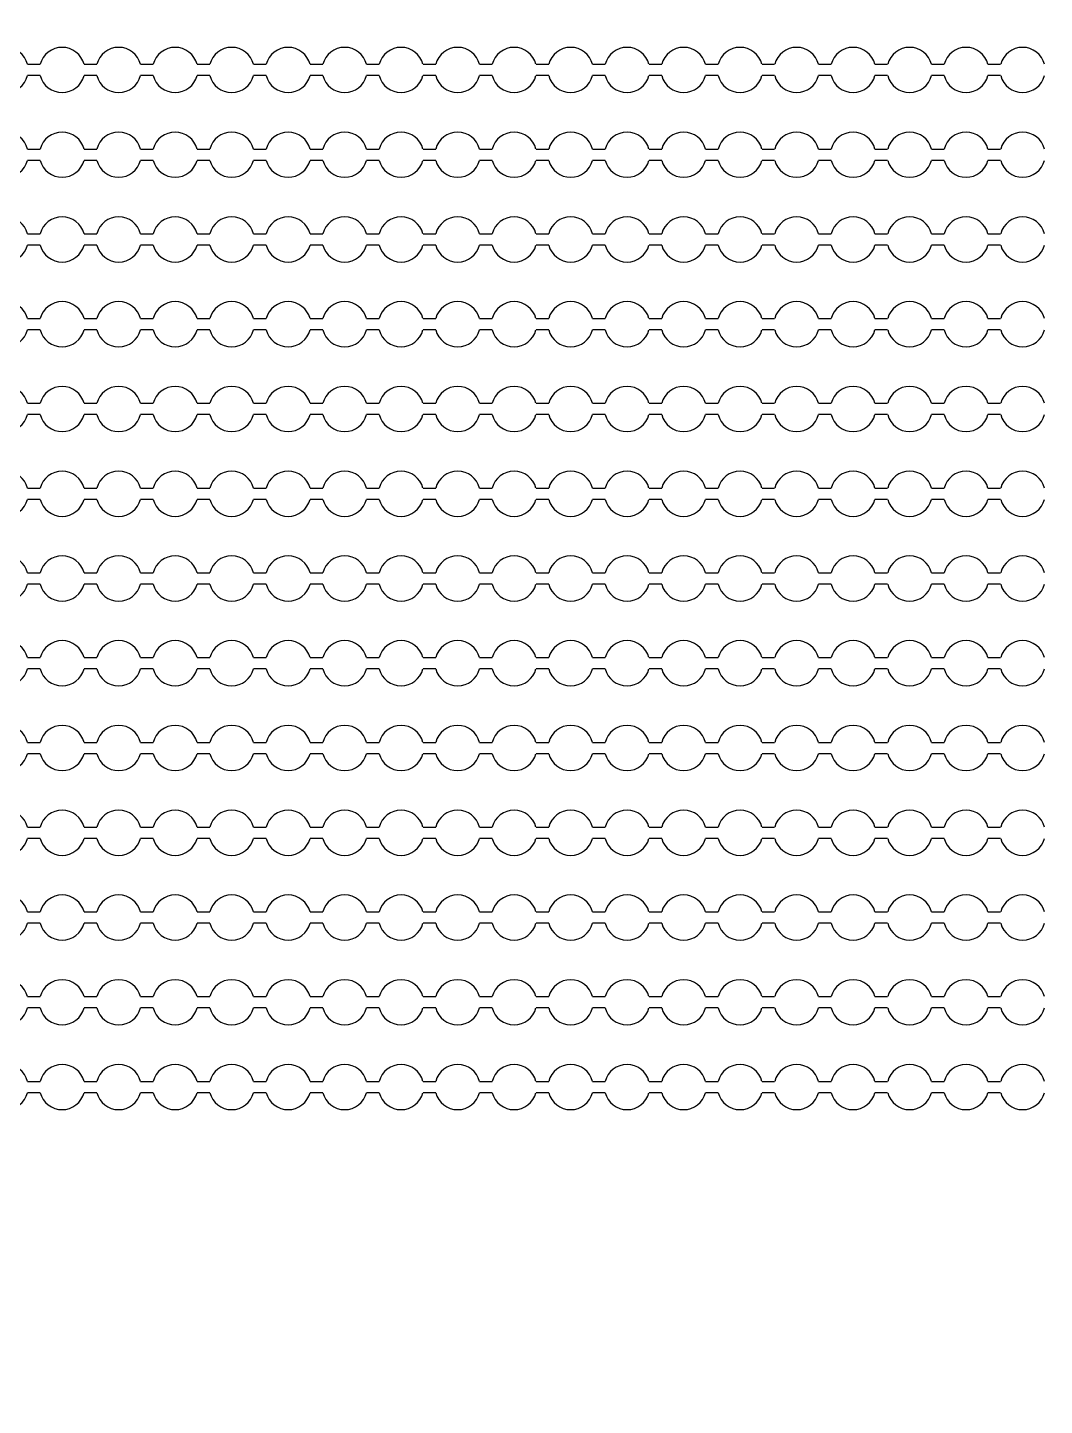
# Model space of a CAD drawing. Extents: x 4056 to 105656, y 4120 to 105720.
# Drawn here: x 63991 to 64891, y 69642 to 70862 of the extents above; entities that cross this region are included whole.
import ezdxf

# ---------------------------------------------------------------- set-up
doc = ezdxf.new("R2010")
doc.units = 13
doc.header["$MEASUREMENT"] = 0
doc.layers.add('Main Layer', color=7, linetype='Continuous', lineweight=0)

msp = doc.modelspace()

# ---------------------------------------------------------------- linework, layer by layer
for p, q in [((63990.9, 70829.2), (64002.1, 70829.2)), ((64040.9, 70829.2), (64052.1, 70829.2)), ((64090.9, 70829.2), (64102.1, 70829.2)), ((64140.9, 70829.2), (64152.1, 70829.2)), ((64190.9, 70829.2), (64202.1, 70829.2)), ((64240.9, 70829.2), (64252.1, 70829.2)), ((64290.9, 70829.2), (64302.1, 70829.2)), ((64340.9, 70829.2), (64352.1, 70829.2)), ((64390.9, 70829.2), (64402.1, 70829.2)), ((64440.9, 70829.2), (64452.1, 70829.2)), ((64490.9, 70829.2), (64502.1, 70829.2)), ((64540.9, 70829.2), (64552.1, 70829.2)), ((64590.9, 70829.2), (64602.1, 70829.2)), ((64640.9, 70829.2), (64652.1, 70829.2)), ((64690.9, 70829.2), (64702.1, 70829.2)), ((64740.9, 70829.2), (64752.1, 70829.2)), ((64790.9, 70829.2), (64802.1, 70829.2)), ((64840.9, 70829.2), (64852.1, 70829.2)), ((64002.1, 70819.2), (63990.9, 70819.2)), ((64052.1, 70819.2), (64040.9, 70819.2)), ((64102.1, 70819.2), (64090.9, 70819.2)), ((64152.1, 70819.2), (64140.9, 70819.2)), ((64202.1, 70819.2), (64190.9, 70819.2)), ((64252.1, 70819.2), (64240.9, 70819.2)), ((64302.1, 70819.2), (64290.9, 70819.2)), ((64352.1, 70819.2), (64340.9, 70819.2)), ((64402.1, 70819.2), (64390.9, 70819.2)), ((64452.1, 70819.2), (64440.9, 70819.2)), ((64502.1, 70819.2), (64490.9, 70819.2)), ((64552.1, 70819.2), (64540.9, 70819.2)), ((64602.1, 70819.2), (64590.9, 70819.2)), ((64652.1, 70819.2), (64640.9, 70819.2)), ((64702.1, 70819.2), (64690.9, 70819.2)), ((64752.1, 70819.2), (64740.9, 70819.2)), ((64802.1, 70819.2), (64790.9, 70819.2)), ((64852.1, 70819.2), (64840.9, 70819.2)), ((63990.9, 70754.2), (64002.1, 70754.2)), ((64040.9, 70754.2), (64052.1, 70754.2)), ((64090.9, 70754.2), (64102.1, 70754.2)), ((64140.9, 70754.2), (64152.1, 70754.2)), ((64190.9, 70754.2), (64202.1, 70754.2)), ((64240.9, 70754.2), (64252.1, 70754.2)), ((64290.9, 70754.2), (64302.1, 70754.2)), ((64340.9, 70754.2), (64352.1, 70754.2)), ((64390.9, 70754.2), (64402.1, 70754.2)), ((64440.9, 70754.2), (64452.1, 70754.2)), ((64490.9, 70754.2), (64502.1, 70754.2)), ((64540.9, 70754.2), (64552.1, 70754.2)), ((64590.9, 70754.2), (64602.1, 70754.2)), ((64640.9, 70754.2), (64652.1, 70754.2)), ((64690.9, 70754.2), (64702.1, 70754.2)), ((64740.9, 70754.2), (64752.1, 70754.2)), ((64790.9, 70754.2), (64802.1, 70754.2)), ((64840.9, 70754.2), (64852.1, 70754.2)), ((64002.1, 70744.2), (63990.9, 70744.2)), ((64052.1, 70744.2), (64040.9, 70744.2)), ((64102.1, 70744.2), (64090.9, 70744.2)), ((64152.1, 70744.2), (64140.9, 70744.2)), ((64202.1, 70744.2), (64190.9, 70744.2)), ((64252.1, 70744.2), (64240.9, 70744.2)), ((64302.1, 70744.2), (64290.9, 70744.2)), ((64352.1, 70744.2), (64340.9, 70744.2)), ((64402.1, 70744.2), (64390.9, 70744.2)), ((64452.1, 70744.2), (64440.9, 70744.2)), ((64502.1, 70744.2), (64490.9, 70744.2)), ((64552.1, 70744.2), (64540.9, 70744.2)), ((64602.1, 70744.2), (64590.9, 70744.2)), ((64652.1, 70744.2), (64640.9, 70744.2)), ((64702.1, 70744.2), (64690.9, 70744.2)), ((64752.1, 70744.2), (64740.9, 70744.2)), ((64802.1, 70744.2), (64790.9, 70744.2)), ((64852.1, 70744.2), (64840.9, 70744.2)), ((63990.9, 70679.2), (64002.1, 70679.2)), ((64040.9, 70679.2), (64052.1, 70679.2)), ((64090.9, 70679.2), (64102.1, 70679.2)), ((64140.9, 70679.2), (64152.1, 70679.2)), ((64190.9, 70679.2), (64202.1, 70679.2)), ((64240.9, 70679.2), (64252.1, 70679.2)), ((64290.9, 70679.2), (64302.1, 70679.2)), ((64340.9, 70679.2), (64352.1, 70679.2)), ((64390.9, 70679.2), (64402.1, 70679.2)), ((64440.9, 70679.2), (64452.1, 70679.2)), ((64490.9, 70679.2), (64502.1, 70679.2)), ((64540.9, 70679.2), (64552.1, 70679.2)), ((64590.9, 70679.2), (64602.1, 70679.2)), ((64640.9, 70679.2), (64652.1, 70679.2)), ((64690.9, 70679.2), (64702.1, 70679.2)), ((64740.9, 70679.2), (64752.1, 70679.2)), ((64790.9, 70679.2), (64802.1, 70679.2)), ((64840.9, 70679.2), (64852.1, 70679.2)), ((64002.1, 70669.2), (63990.9, 70669.2)), ((64052.1, 70669.2), (64040.9, 70669.2)), ((64102.1, 70669.2), (64090.9, 70669.2)), ((64152.1, 70669.2), (64140.9, 70669.2)), ((64202.1, 70669.2), (64190.9, 70669.2)), ((64252.1, 70669.2), (64240.9, 70669.2)), ((64302.1, 70669.2), (64290.9, 70669.2)), ((64352.1, 70669.2), (64340.9, 70669.2)), ((64402.1, 70669.2), (64390.9, 70669.2)), ((64452.1, 70669.2), (64440.9, 70669.2)), ((64502.1, 70669.2), (64490.9, 70669.2)), ((64552.1, 70669.2), (64540.9, 70669.2)), ((64602.1, 70669.2), (64590.9, 70669.2)), ((64652.1, 70669.2), (64640.9, 70669.2)), ((64702.1, 70669.2), (64690.9, 70669.2)), ((64752.1, 70669.2), (64740.9, 70669.2)), ((64802.1, 70669.2), (64790.9, 70669.2)), ((64852.1, 70669.2), (64840.9, 70669.2)), ((63990.9, 70604.2), (64002.1, 70604.2)), ((64002.1, 70594.2), (63990.9, 70594.2)), ((64040.9, 70604.2), (64052.1, 70604.2)), ((64052.1, 70594.2), (64040.9, 70594.2)), ((64090.9, 70604.2), (64102.1, 70604.2)), ((64102.1, 70594.2), (64090.9, 70594.2)), ((64140.9, 70604.2), (64152.1, 70604.2)), ((64152.1, 70594.2), (64140.9, 70594.2)), ((64190.9, 70604.2), (64202.1, 70604.2)), ((64202.1, 70594.2), (64190.9, 70594.2)), ((64240.9, 70604.2), (64252.1, 70604.2)), ((64252.1, 70594.2), (64240.9, 70594.2)), ((64290.9, 70604.2), (64302.1, 70604.2)), ((64302.1, 70594.2), (64290.9, 70594.2)), ((64340.9, 70604.2), (64352.1, 70604.2)), ((64352.1, 70594.2), (64340.9, 70594.2)), ((64390.9, 70604.2), (64402.1, 70604.2)), ((64402.1, 70594.2), (64390.9, 70594.2)), ((64440.9, 70604.2), (64452.1, 70604.2)), ((64452.1, 70594.2), (64440.9, 70594.2)), ((64490.9, 70604.2), (64502.1, 70604.2)), ((64502.1, 70594.2), (64490.9, 70594.2)), ((64540.9, 70604.2), (64552.1, 70604.2)), ((64552.1, 70594.2), (64540.9, 70594.2)), ((64590.9, 70604.2), (64602.1, 70604.2)), ((64602.1, 70594.2), (64590.9, 70594.2)), ((64640.9, 70604.2), (64652.1, 70604.2)), ((64652.1, 70594.2), (64640.9, 70594.2)), ((64690.9, 70604.2), (64702.1, 70604.2)), ((64702.1, 70594.2), (64690.9, 70594.2)), ((64740.9, 70604.2), (64752.1, 70604.2)), ((64752.1, 70594.2), (64740.9, 70594.2)), ((64790.9, 70604.2), (64802.1, 70604.2)), ((64802.1, 70594.2), (64790.9, 70594.2)), ((64840.9, 70604.2), (64852.1, 70604.2)), ((64852.1, 70594.2), (64840.9, 70594.2)), ((63990.9, 70529.2), (64002.1, 70529.2)), ((64040.9, 70529.2), (64052.1, 70529.2)), ((64090.9, 70529.2), (64102.1, 70529.2)), ((64140.9, 70529.2), (64152.1, 70529.2)), ((64190.9, 70529.2), (64202.1, 70529.2)), ((64240.9, 70529.2), (64252.1, 70529.2)), ((64290.9, 70529.2), (64302.1, 70529.2)), ((64340.9, 70529.2), (64352.1, 70529.2)), ((64390.9, 70529.2), (64402.1, 70529.2)), ((64440.9, 70529.2), (64452.1, 70529.2)), ((64490.9, 70529.2), (64502.1, 70529.2)), ((64540.9, 70529.2), (64552.1, 70529.2)), ((64590.9, 70529.2), (64602.1, 70529.2)), ((64640.9, 70529.2), (64652.1, 70529.2)), ((64690.9, 70529.2), (64702.1, 70529.2)), ((64740.9, 70529.2), (64752.1, 70529.2)), ((64790.9, 70529.2), (64802.1, 70529.2)), ((64840.9, 70529.2), (64852.1, 70529.2)), ((64002.1, 70519.2), (63990.9, 70519.2)), ((64052.1, 70519.2), (64040.9, 70519.2)), ((64102.1, 70519.2), (64090.9, 70519.2)), ((64152.1, 70519.2), (64140.9, 70519.2)), ((64202.1, 70519.2), (64190.9, 70519.2)), ((64252.1, 70519.2), (64240.9, 70519.2)), ((64302.1, 70519.2), (64290.9, 70519.2)), ((64352.1, 70519.2), (64340.9, 70519.2)), ((64402.1, 70519.2), (64390.9, 70519.2)), ((64452.1, 70519.2), (64440.9, 70519.2)), ((64502.1, 70519.2), (64490.9, 70519.2)), ((64552.1, 70519.2), (64540.9, 70519.2)), ((64602.1, 70519.2), (64590.9, 70519.2)), ((64652.1, 70519.2), (64640.9, 70519.2)), ((64702.1, 70519.2), (64690.9, 70519.2)), ((64752.1, 70519.2), (64740.9, 70519.2)), ((64802.1, 70519.2), (64790.9, 70519.2)), ((64852.1, 70519.2), (64840.9, 70519.2)), ((63990.9, 70454.2), (64002.1, 70454.2)), ((64040.9, 70454.2), (64052.1, 70454.2)), ((64090.9, 70454.2), (64102.1, 70454.2)), ((64140.9, 70454.2), (64152.1, 70454.2)), ((64190.9, 70454.2), (64202.1, 70454.2)), ((64240.9, 70454.2), (64252.1, 70454.2)), ((64290.9, 70454.2), (64302.1, 70454.2)), ((64340.9, 70454.2), (64352.1, 70454.2)), ((64390.9, 70454.2), (64402.1, 70454.2)), ((64440.9, 70454.2), (64452.1, 70454.2)), ((64490.9, 70454.2), (64502.1, 70454.2)), ((64540.9, 70454.2), (64552.1, 70454.2)), ((64590.9, 70454.2), (64602.1, 70454.2)), ((64640.9, 70454.2), (64652.1, 70454.2)), ((64690.9, 70454.2), (64702.1, 70454.2)), ((64740.9, 70454.2), (64752.1, 70454.2)), ((64790.9, 70454.2), (64802.1, 70454.2)), ((64840.9, 70454.2), (64852.1, 70454.2)), ((64002.1, 70444.2), (63990.9, 70444.2)), ((64052.1, 70444.2), (64040.9, 70444.2)), ((64102.1, 70444.2), (64090.9, 70444.2)), ((64152.1, 70444.2), (64140.9, 70444.2)), ((64202.1, 70444.2), (64190.9, 70444.2)), ((64252.1, 70444.2), (64240.9, 70444.2)), ((64302.1, 70444.2), (64290.9, 70444.2)), ((64352.1, 70444.2), (64340.9, 70444.2)), ((64402.1, 70444.2), (64390.9, 70444.2)), ((64452.1, 70444.2), (64440.9, 70444.2)), ((64502.1, 70444.2), (64490.9, 70444.2)), ((64552.1, 70444.2), (64540.9, 70444.2)), ((64602.1, 70444.2), (64590.9, 70444.2)), ((64652.1, 70444.2), (64640.9, 70444.2)), ((64702.1, 70444.2), (64690.9, 70444.2)), ((64752.1, 70444.2), (64740.9, 70444.2)), ((64802.1, 70444.2), (64790.9, 70444.2)), ((64852.1, 70444.2), (64840.9, 70444.2)), ((63990.9, 70379.2), (64002.1, 70379.2)), ((64040.9, 70379.2), (64052.1, 70379.2)), ((64090.9, 70379.2), (64102.1, 70379.2)), ((64140.9, 70379.2), (64152.1, 70379.2)), ((64190.9, 70379.2), (64202.1, 70379.2)), ((64240.9, 70379.2), (64252.1, 70379.2)), ((64290.9, 70379.2), (64302.1, 70379.2)), ((64340.9, 70379.2), (64352.1, 70379.2)), ((64390.9, 70379.2), (64402.1, 70379.2)), ((64440.9, 70379.2), (64452.1, 70379.2)), ((64490.9, 70379.2), (64502.1, 70379.2)), ((64540.9, 70379.2), (64552.1, 70379.2)), ((64590.9, 70379.2), (64602.1, 70379.2)), ((64640.9, 70379.2), (64652.1, 70379.2)), ((64690.9, 70379.2), (64702.1, 70379.2)), ((64740.9, 70379.2), (64752.1, 70379.2)), ((64790.9, 70379.2), (64802.1, 70379.2)), ((64840.9, 70379.2), (64852.1, 70379.2)), ((64002.1, 70369.2), (63990.9, 70369.2)), ((64052.1, 70369.2), (64040.9, 70369.2)), ((64102.1, 70369.2), (64090.9, 70369.2)), ((64152.1, 70369.2), (64140.9, 70369.2)), ((64202.1, 70369.2), (64190.9, 70369.2)), ((64252.1, 70369.2), (64240.9, 70369.2)), ((64302.1, 70369.2), (64290.9, 70369.2)), ((64352.1, 70369.2), (64340.9, 70369.2)), ((64402.1, 70369.2), (64390.9, 70369.2)), ((64452.1, 70369.2), (64440.9, 70369.2)), ((64502.1, 70369.2), (64490.9, 70369.2)), ((64552.1, 70369.2), (64540.9, 70369.2)), ((64602.1, 70369.2), (64590.9, 70369.2)), ((64652.1, 70369.2), (64640.9, 70369.2)), ((64702.1, 70369.2), (64690.9, 70369.2)), ((64752.1, 70369.2), (64740.9, 70369.2)), ((64802.1, 70369.2), (64790.9, 70369.2)), ((64852.1, 70369.2), (64840.9, 70369.2)), ((63990.9, 70304.2), (64002.1, 70304.2)), ((64040.9, 70304.2), (64052.1, 70304.2)), ((64090.9, 70304.2), (64102.1, 70304.2)), ((64140.9, 70304.2), (64152.1, 70304.2)), ((64190.9, 70304.2), (64202.1, 70304.2)), ((64240.9, 70304.2), (64252.1, 70304.2)), ((64290.9, 70304.2), (64302.1, 70304.2)), ((64340.9, 70304.2), (64352.1, 70304.2)), ((64390.9, 70304.2), (64402.1, 70304.2)), ((64440.9, 70304.2), (64452.1, 70304.2)), ((64490.9, 70304.2), (64502.1, 70304.2)), ((64540.9, 70304.2), (64552.1, 70304.2)), ((64590.9, 70304.2), (64602.1, 70304.2)), ((64640.9, 70304.2), (64652.1, 70304.2)), ((64690.9, 70304.2), (64702.1, 70304.2)), ((64740.9, 70304.2), (64752.1, 70304.2)), ((64790.9, 70304.2), (64802.1, 70304.2)), ((64840.9, 70304.2), (64852.1, 70304.2)), ((64002.1, 70294.2), (63990.9, 70294.2)), ((64052.1, 70294.2), (64040.9, 70294.2)), ((64102.1, 70294.2), (64090.9, 70294.2)), ((64152.1, 70294.2), (64140.9, 70294.2)), ((64202.1, 70294.2), (64190.9, 70294.2)), ((64252.1, 70294.2), (64240.9, 70294.2)), ((64302.1, 70294.2), (64290.9, 70294.2)), ((64352.1, 70294.2), (64340.9, 70294.2)), ((64402.1, 70294.2), (64390.9, 70294.2)), ((64452.1, 70294.2), (64440.9, 70294.2)), ((64502.1, 70294.2), (64490.9, 70294.2)), ((64552.1, 70294.2), (64540.9, 70294.2)), ((64602.1, 70294.2), (64590.9, 70294.2)), ((64652.1, 70294.2), (64640.9, 70294.2)), ((64702.1, 70294.2), (64690.9, 70294.2)), ((64752.1, 70294.2), (64740.9, 70294.2)), ((64802.1, 70294.2), (64790.9, 70294.2)), ((64852.1, 70294.2), (64840.9, 70294.2)), ((63990.9, 70229.2), (64002.1, 70229.2)), ((64040.9, 70229.2), (64052.1, 70229.2)), ((64090.9, 70229.2), (64102.1, 70229.2)), ((64140.9, 70229.2), (64152.1, 70229.2)), ((64190.9, 70229.2), (64202.1, 70229.2)), ((64240.9, 70229.2), (64252.1, 70229.2)), ((64290.9, 70229.2), (64302.1, 70229.2)), ((64340.9, 70229.2), (64352.1, 70229.2)), ((64390.9, 70229.2), (64402.1, 70229.2)), ((64440.9, 70229.2), (64452.1, 70229.2)), ((64490.9, 70229.2), (64502.1, 70229.2)), ((64540.9, 70229.2), (64552.1, 70229.2)), ((64590.9, 70229.2), (64602.1, 70229.2)), ((64640.9, 70229.2), (64652.1, 70229.2)), ((64690.9, 70229.2), (64702.1, 70229.2)), ((64740.9, 70229.2), (64752.1, 70229.2)), ((64790.9, 70229.2), (64802.1, 70229.2)), ((64840.9, 70229.2), (64852.1, 70229.2)), ((64002.1, 70219.2), (63990.9, 70219.2)), ((64052.1, 70219.2), (64040.9, 70219.2)), ((64102.1, 70219.2), (64090.9, 70219.2)), ((64152.1, 70219.2), (64140.9, 70219.2)), ((64202.1, 70219.2), (64190.9, 70219.2)), ((64252.1, 70219.2), (64240.9, 70219.2)), ((64302.1, 70219.2), (64290.9, 70219.2)), ((64352.1, 70219.2), (64340.9, 70219.2)), ((64402.1, 70219.2), (64390.9, 70219.2)), ((64452.1, 70219.2), (64440.9, 70219.2)), ((64502.1, 70219.2), (64490.9, 70219.2)), ((64552.1, 70219.2), (64540.9, 70219.2)), ((64602.1, 70219.2), (64590.9, 70219.2)), ((64652.1, 70219.2), (64640.9, 70219.2)), ((64702.1, 70219.2), (64690.9, 70219.2)), ((64752.1, 70219.2), (64740.9, 70219.2)), ((64802.1, 70219.2), (64790.9, 70219.2)), ((64852.1, 70219.2), (64840.9, 70219.2)), ((63990.9, 70154.2), (64002.1, 70154.2)), ((64002.1, 70144.2), (63990.9, 70144.2)), ((64040.9, 70154.2), (64052.1, 70154.2)), ((64052.1, 70144.2), (64040.9, 70144.2)), ((64090.9, 70154.2), (64102.1, 70154.2)), ((64102.1, 70144.2), (64090.9, 70144.2)), ((64140.9, 70154.2), (64152.1, 70154.2)), ((64152.1, 70144.2), (64140.9, 70144.2)), ((64190.9, 70154.2), (64202.1, 70154.2)), ((64202.1, 70144.2), (64190.9, 70144.2)), ((64240.9, 70154.2), (64252.1, 70154.2)), ((64252.1, 70144.2), (64240.9, 70144.2)), ((64290.9, 70154.2), (64302.1, 70154.2)), ((64302.1, 70144.2), (64290.9, 70144.2)), ((64340.9, 70154.2), (64352.1, 70154.2)), ((64352.1, 70144.2), (64340.9, 70144.2)), ((64390.9, 70154.2), (64402.1, 70154.2)), ((64402.1, 70144.2), (64390.9, 70144.2)), ((64440.9, 70154.2), (64452.1, 70154.2)), ((64452.1, 70144.2), (64440.9, 70144.2)), ((64490.9, 70154.2), (64502.1, 70154.2)), ((64502.1, 70144.2), (64490.9, 70144.2)), ((64540.9, 70154.2), (64552.1, 70154.2)), ((64552.1, 70144.2), (64540.9, 70144.2)), ((64590.9, 70154.2), (64602.1, 70154.2)), ((64602.1, 70144.2), (64590.9, 70144.2)), ((64640.9, 70154.2), (64652.1, 70154.2)), ((64652.1, 70144.2), (64640.9, 70144.2)), ((64690.9, 70154.2), (64702.1, 70154.2)), ((64702.1, 70144.2), (64690.9, 70144.2)), ((64740.9, 70154.2), (64752.1, 70154.2)), ((64752.1, 70144.2), (64740.9, 70144.2)), ((64790.9, 70154.2), (64802.1, 70154.2)), ((64802.1, 70144.2), (64790.9, 70144.2)), ((64840.9, 70154.2), (64852.1, 70154.2)), ((64852.1, 70144.2), (64840.9, 70144.2)), ((63990.9, 70079.2), (64002.1, 70079.2)), ((64002.1, 70069.2), (63990.9, 70069.2)), ((64040.9, 70079.2), (64052.1, 70079.2)), ((64052.1, 70069.2), (64040.9, 70069.2)), ((64090.9, 70079.2), (64102.1, 70079.2)), ((64102.1, 70069.2), (64090.9, 70069.2)), ((64140.9, 70079.2), (64152.1, 70079.2)), ((64152.1, 70069.2), (64140.9, 70069.2)), ((64190.9, 70079.2), (64202.1, 70079.2)), ((64202.1, 70069.2), (64190.9, 70069.2)), ((64240.9, 70079.2), (64252.1, 70079.2)), ((64252.1, 70069.2), (64240.9, 70069.2)), ((64290.9, 70079.2), (64302.1, 70079.2)), ((64302.1, 70069.2), (64290.9, 70069.2)), ((64340.9, 70079.2), (64352.1, 70079.2)), ((64352.1, 70069.2), (64340.9, 70069.2)), ((64390.9, 70079.2), (64402.1, 70079.2)), ((64402.1, 70069.2), (64390.9, 70069.2)), ((64440.9, 70079.2), (64452.1, 70079.2)), ((64452.1, 70069.2), (64440.9, 70069.2)), ((64490.9, 70079.2), (64502.1, 70079.2)), ((64502.1, 70069.2), (64490.9, 70069.2)), ((64540.9, 70079.2), (64552.1, 70079.2)), ((64552.1, 70069.2), (64540.9, 70069.2)), ((64590.9, 70079.2), (64602.1, 70079.2)), ((64602.1, 70069.2), (64590.9, 70069.2)), ((64640.9, 70079.2), (64652.1, 70079.2)), ((64652.1, 70069.2), (64640.9, 70069.2)), ((64690.9, 70079.2), (64702.1, 70079.2)), ((64702.1, 70069.2), (64690.9, 70069.2)), ((64740.9, 70079.2), (64752.1, 70079.2)), ((64752.1, 70069.2), (64740.9, 70069.2)), ((64790.9, 70079.2), (64802.1, 70079.2)), ((64802.1, 70069.2), (64790.9, 70069.2)), ((64840.9, 70079.2), (64852.1, 70079.2)), ((64852.1, 70069.2), (64840.9, 70069.2)), ((63990.9, 70004.2), (64002.1, 70004.2)), ((64040.9, 70004.2), (64052.1, 70004.2)), ((64090.9, 70004.2), (64102.1, 70004.2)), ((64140.9, 70004.2), (64152.1, 70004.2)), ((64190.9, 70004.2), (64202.1, 70004.2)), ((64240.9, 70004.2), (64252.1, 70004.2)), ((64290.9, 70004.2), (64302.1, 70004.2)), ((64340.9, 70004.2), (64352.1, 70004.2)), ((64390.9, 70004.2), (64402.1, 70004.2)), ((64440.9, 70004.2), (64452.1, 70004.2)), ((64490.9, 70004.2), (64502.1, 70004.2)), ((64540.9, 70004.2), (64552.1, 70004.2)), ((64590.9, 70004.2), (64602.1, 70004.2)), ((64640.9, 70004.2), (64652.1, 70004.2)), ((64690.9, 70004.2), (64702.1, 70004.2)), ((64740.9, 70004.2), (64752.1, 70004.2)), ((64790.9, 70004.2), (64802.1, 70004.2)), ((64840.9, 70004.2), (64852.1, 70004.2)), ((64002.1, 69994.2), (63990.9, 69994.2)), ((64052.1, 69994.2), (64040.9, 69994.2)), ((64102.1, 69994.2), (64090.9, 69994.2)), ((64152.1, 69994.2), (64140.9, 69994.2)), ((64202.1, 69994.2), (64190.9, 69994.2)), ((64252.1, 69994.2), (64240.9, 69994.2)), ((64302.1, 69994.2), (64290.9, 69994.2)), ((64352.1, 69994.2), (64340.9, 69994.2)), ((64402.1, 69994.2), (64390.9, 69994.2)), ((64452.1, 69994.2), (64440.9, 69994.2)), ((64502.1, 69994.2), (64490.9, 69994.2)), ((64552.1, 69994.2), (64540.9, 69994.2)), ((64602.1, 69994.2), (64590.9, 69994.2)), ((64652.1, 69994.2), (64640.9, 69994.2)), ((64702.1, 69994.2), (64690.9, 69994.2)), ((64752.1, 69994.2), (64740.9, 69994.2)), ((64802.1, 69994.2), (64790.9, 69994.2)), ((64852.1, 69994.2), (64840.9, 69994.2)), ((63990.9, 69929.2), (64002.1, 69929.2)), ((64040.9, 69929.2), (64052.1, 69929.2)), ((64090.9, 69929.2), (64102.1, 69929.2)), ((64140.9, 69929.2), (64152.1, 69929.2)), ((64190.9, 69929.2), (64202.1, 69929.2)), ((64240.9, 69929.2), (64252.1, 69929.2)), ((64290.9, 69929.2), (64302.1, 69929.2)), ((64340.9, 69929.2), (64352.1, 69929.2)), ((64390.9, 69929.2), (64402.1, 69929.2)), ((64440.9, 69929.2), (64452.1, 69929.2)), ((64490.9, 69929.2), (64502.1, 69929.2)), ((64540.9, 69929.2), (64552.1, 69929.2)), ((64590.9, 69929.2), (64602.1, 69929.2)), ((64640.9, 69929.2), (64652.1, 69929.2)), ((64690.9, 69929.2), (64702.1, 69929.2)), ((64740.9, 69929.2), (64752.1, 69929.2)), ((64790.9, 69929.2), (64802.1, 69929.2)), ((64840.9, 69929.2), (64852.1, 69929.2)), ((64002.1, 69919.2), (63990.9, 69919.2)), ((64052.1, 69919.2), (64040.9, 69919.2)), ((64102.1, 69919.2), (64090.9, 69919.2)), ((64152.1, 69919.2), (64140.9, 69919.2)), ((64202.1, 69919.2), (64190.9, 69919.2)), ((64252.1, 69919.2), (64240.9, 69919.2)), ((64302.1, 69919.2), (64290.9, 69919.2)), ((64352.1, 69919.2), (64340.9, 69919.2)), ((64402.1, 69919.2), (64390.9, 69919.2)), ((64452.1, 69919.2), (64440.9, 69919.2)), ((64502.1, 69919.2), (64490.9, 69919.2)), ((64552.1, 69919.2), (64540.9, 69919.2)), ((64602.1, 69919.2), (64590.9, 69919.2)), ((64652.1, 69919.2), (64640.9, 69919.2)), ((64702.1, 69919.2), (64690.9, 69919.2)), ((64752.1, 69919.2), (64740.9, 69919.2)), ((64802.1, 69919.2), (64790.9, 69919.2)), ((64852.1, 69919.2), (64840.9, 69919.2))]:
    msp.add_line(p, q)
at = {"lineweight": 0}
msp.add_circle((61011.6, 73976.1), 11000, dxfattribs=at)
for centre, start, end in [((63971.5, 70824.2), 14.4775, 165.5225), ((64021.5, 70824.2), 14.4775, 165.5225), ((64071.5, 70824.2), 14.4775, 165.5225), ((64121.5, 70824.2), 14.4775, 165.5225), ((64171.5, 70824.2), 14.4775, 165.5225), ((64221.5, 70824.2), 14.4775, 165.5225), ((64271.5, 70824.2), 14.4775, 165.5225), ((64321.5, 70824.2), 14.4775, 165.5225), ((64371.5, 70824.2), 14.4775, 165.5225), ((64421.5, 70824.2), 14.4775, 165.5225), ((64471.5, 70824.2), 14.4775, 165.5225), ((64521.5, 70824.2), 14.4775, 165.5225), ((64571.5, 70824.2), 14.4775, 165.5225), ((64621.5, 70824.2), 14.4775, 165.5225), ((64671.5, 70824.2), 14.4775, 165.5225), ((64721.5, 70824.2), 14.4775, 165.5225), ((64771.5, 70824.2), 14.4775, 165.5225), ((64821.5, 70824.2), 14.4775, 165.5225), ((64871.5, 70824.2), 14.4775, 165.5225), ((63971.5, 70824.2), 194.4775, 345.5225), ((64021.5, 70824.2), 194.4775, 345.5225), ((64071.5, 70824.2), 194.4775, 345.5225), ((64121.5, 70824.2), 194.4775, 345.5225), ((64171.5, 70824.2), 194.4775, 345.5225), ((64221.5, 70824.2), 194.4775, 345.5225), ((64271.5, 70824.2), 194.4775, 345.5225), ((64321.5, 70824.2), 194.4775, 345.5225), ((64371.5, 70824.2), 194.4775, 345.5225), ((64421.5, 70824.2), 194.4775, 345.5225), ((64471.5, 70824.2), 194.4775, 345.5225), ((64521.5, 70824.2), 194.4775, 345.5225), ((64571.5, 70824.2), 194.4775, 345.5225), ((64621.5, 70824.2), 194.4775, 345.5225), ((64671.5, 70824.2), 194.4775, 345.5225), ((64721.5, 70824.2), 194.4775, 345.5225), ((64771.5, 70824.2), 194.4775, 345.5225), ((64821.5, 70824.2), 194.4775, 345.5225), ((64871.5, 70824.2), 194.4775, 345.5225), ((63971.5, 70749.2), 14.4775, 165.5225), ((64021.5, 70749.2), 14.4775, 165.5225), ((64071.5, 70749.2), 14.4775, 165.5225), ((64121.5, 70749.2), 14.4775, 165.5225), ((64171.5, 70749.2), 14.4775, 165.5225), ((64221.5, 70749.2), 14.4775, 165.5225), ((64271.5, 70749.2), 14.4775, 165.5225), ((64321.5, 70749.2), 14.4775, 165.5225), ((64371.5, 70749.2), 14.4775, 165.5225), ((64421.5, 70749.2), 14.4775, 165.5225), ((64471.5, 70749.2), 14.4775, 165.5225), ((64521.5, 70749.2), 14.4775, 165.5225), ((64571.5, 70749.2), 14.4775, 165.5225), ((64621.5, 70749.2), 14.4775, 165.5225), ((64671.5, 70749.2), 14.4775, 165.5225), ((64721.5, 70749.2), 14.4775, 165.5225), ((64771.5, 70749.2), 14.4775, 165.5225), ((64821.5, 70749.2), 14.4775, 165.5225), ((64871.5, 70749.2), 14.4775, 165.5225), ((63971.5, 70749.2), 194.4775, 345.5225), ((64021.5, 70749.2), 194.4775, 345.5225), ((64071.5, 70749.2), 194.4775, 345.5225), ((64121.5, 70749.2), 194.4775, 345.5225), ((64171.5, 70749.2), 194.4775, 345.5225), ((64221.5, 70749.2), 194.4775, 345.5225), ((64271.5, 70749.2), 194.4775, 345.5225), ((64321.5, 70749.2), 194.4775, 345.5225), ((64371.5, 70749.2), 194.4775, 345.5225), ((64421.5, 70749.2), 194.4775, 345.5225), ((64471.5, 70749.2), 194.4775, 345.5225), ((64521.5, 70749.2), 194.4775, 345.5225), ((64571.5, 70749.2), 194.4775, 345.5225), ((64621.5, 70749.2), 194.4775, 345.5225), ((64671.5, 70749.2), 194.4775, 345.5225), ((64721.5, 70749.2), 194.4775, 345.5225), ((64771.5, 70749.2), 194.4775, 345.5225), ((64821.5, 70749.2), 194.4775, 345.5225), ((64871.5, 70749.2), 194.4775, 345.5225), ((63971.5, 70674.2), 14.4775, 165.5225), ((64021.5, 70674.2), 14.4775, 165.5225), ((64071.5, 70674.2), 14.4775, 165.5225), ((64121.5, 70674.2), 14.4775, 165.5225), ((64171.5, 70674.2), 14.4775, 165.5225), ((64221.5, 70674.2), 14.4775, 165.5225), ((64271.5, 70674.2), 14.4775, 165.5225), ((64321.5, 70674.2), 14.4775, 165.5225), ((64371.5, 70674.2), 14.4775, 165.5225), ((64421.5, 70674.2), 14.4775, 165.5225), ((64471.5, 70674.2), 14.4775, 165.5225), ((64521.5, 70674.2), 14.4775, 165.5225), ((64571.5, 70674.2), 14.4775, 165.5225), ((64621.5, 70674.2), 14.4775, 165.5225), ((64671.5, 70674.2), 14.4775, 165.5225), ((64721.5, 70674.2), 14.4775, 165.5225), ((64771.5, 70674.2), 14.4775, 165.5225), ((64821.5, 70674.2), 14.4775, 165.5225), ((64871.5, 70674.2), 14.4775, 165.5225), ((63971.5, 70674.2), 194.4775, 345.5225), ((64021.5, 70674.2), 194.4775, 345.5225), ((64071.5, 70674.2), 194.4775, 345.5225), ((64121.5, 70674.2), 194.4775, 345.5225), ((64171.5, 70674.2), 194.4775, 345.5225), ((64221.5, 70674.2), 194.4775, 345.5225), ((64271.5, 70674.2), 194.4775, 345.5225), ((64321.5, 70674.2), 194.4775, 345.5225), ((64371.5, 70674.2), 194.4775, 345.5225), ((64421.5, 70674.2), 194.4775, 345.5225), ((64471.5, 70674.2), 194.4775, 345.5225), ((64521.5, 70674.2), 194.4775, 345.5225), ((64571.5, 70674.2), 194.4775, 345.5225), ((64621.5, 70674.2), 194.4775, 345.5225), ((64671.5, 70674.2), 194.4775, 345.5225), ((64721.5, 70674.2), 194.4775, 345.5225), ((64771.5, 70674.2), 194.4775, 345.5225), ((64821.5, 70674.2), 194.4775, 345.5225), ((64871.5, 70674.2), 194.4775, 345.5225), ((63971.5, 70599.2), 14.4775, 165.5225), ((64021.5, 70599.2), 14.4775, 165.5225), ((64071.5, 70599.2), 14.4775, 165.5225), ((64121.5, 70599.2), 14.4775, 165.5225), ((64171.5, 70599.2), 14.4775, 165.5225), ((64221.5, 70599.2), 14.4775, 165.5225), ((64271.5, 70599.2), 14.4775, 165.5225), ((64321.5, 70599.2), 14.4775, 165.5225), ((64371.5, 70599.2), 14.4775, 165.5225), ((64421.5, 70599.2), 14.4775, 165.5225), ((64471.5, 70599.2), 14.4775, 165.5225), ((64521.5, 70599.2), 14.4775, 165.5225), ((64571.5, 70599.2), 14.4775, 165.5225), ((64621.5, 70599.2), 14.4775, 165.5225), ((64671.5, 70599.2), 14.4775, 165.5225), ((64721.5, 70599.2), 14.4775, 165.5225), ((64771.5, 70599.2), 14.4775, 165.5225), ((64821.5, 70599.2), 14.4775, 165.5225), ((64871.5, 70599.2), 14.4775, 165.5225), ((63971.5, 70599.2), 194.4775, 345.5225), ((64021.5, 70599.2), 194.4775, 345.5225), ((64071.5, 70599.2), 194.4775, 345.5225), ((64121.5, 70599.2), 194.4775, 345.5225), ((64171.5, 70599.2), 194.4775, 345.5225), ((64221.5, 70599.2), 194.4775, 345.5225), ((64271.5, 70599.2), 194.4775, 345.5225), ((64321.5, 70599.2), 194.4775, 345.5225), ((64371.5, 70599.2), 194.4775, 345.5225), ((64421.5, 70599.2), 194.4775, 345.5225), ((64471.5, 70599.2), 194.4775, 345.5225), ((64521.5, 70599.2), 194.4775, 345.5225), ((64571.5, 70599.2), 194.4775, 345.5225), ((64621.5, 70599.2), 194.4775, 345.5225), ((64671.5, 70599.2), 194.4775, 345.5225), ((64721.5, 70599.2), 194.4775, 345.5225), ((64771.5, 70599.2), 194.4775, 345.5225), ((64821.5, 70599.2), 194.4775, 345.5225), ((64871.5, 70599.2), 194.4775, 345.5225), ((63971.5, 70524.2), 14.4775, 165.5225), ((64021.5, 70524.2), 14.4775, 165.5225), ((64071.5, 70524.2), 14.4775, 165.5225), ((64121.5, 70524.2), 14.4775, 165.5225), ((64171.5, 70524.2), 14.4775, 165.5225), ((64221.5, 70524.2), 14.4775, 165.5225), ((64271.5, 70524.2), 14.4775, 165.5225), ((64321.5, 70524.2), 14.4775, 165.5225), ((64371.5, 70524.2), 14.4775, 165.5225), ((64421.5, 70524.2), 14.4775, 165.5225), ((64471.5, 70524.2), 14.4775, 165.5225), ((64521.5, 70524.2), 14.4775, 165.5225), ((64571.5, 70524.2), 14.4775, 165.5225), ((64621.5, 70524.2), 14.4775, 165.5225), ((64671.5, 70524.2), 14.4775, 165.5225), ((64721.5, 70524.2), 14.4775, 165.5225), ((64771.5, 70524.2), 14.4775, 165.5225), ((64821.5, 70524.2), 14.4775, 165.5225), ((64871.5, 70524.2), 14.4775, 165.5225), ((63971.5, 70524.2), 194.4775, 345.5225), ((64021.5, 70524.2), 194.4775, 345.5225), ((64071.5, 70524.2), 194.4775, 345.5225), ((64121.5, 70524.2), 194.4775, 345.5225), ((64171.5, 70524.2), 194.4775, 345.5225), ((64221.5, 70524.2), 194.4775, 345.5225), ((64271.5, 70524.2), 194.4775, 345.5225), ((64321.5, 70524.2), 194.4775, 345.5225), ((64371.5, 70524.2), 194.4775, 345.5225), ((64421.5, 70524.2), 194.4775, 345.5225), ((64471.5, 70524.2), 194.4775, 345.5225), ((64521.5, 70524.2), 194.4775, 345.5225), ((64571.5, 70524.2), 194.4775, 345.5225), ((64621.5, 70524.2), 194.4775, 345.5225), ((64671.5, 70524.2), 194.4775, 345.5225), ((64721.5, 70524.2), 194.4775, 345.5225), ((64771.5, 70524.2), 194.4775, 345.5225), ((64821.5, 70524.2), 194.4775, 345.5225), ((64871.5, 70524.2), 194.4775, 345.5225), ((63971.5, 70449.2), 14.4775, 165.5225), ((64021.5, 70449.2), 14.4775, 165.5225), ((64071.5, 70449.2), 14.4775, 165.5225), ((64121.5, 70449.2), 14.4775, 165.5225), ((64171.5, 70449.2), 14.4775, 165.5225), ((64221.5, 70449.2), 14.4775, 165.5225), ((64271.5, 70449.2), 14.4775, 165.5225), ((64321.5, 70449.2), 14.4775, 165.5225), ((64371.5, 70449.2), 14.4775, 165.5225), ((64421.5, 70449.2), 14.4775, 165.5225), ((64471.5, 70449.2), 14.4775, 165.5225), ((64521.5, 70449.2), 14.4775, 165.5225), ((64571.5, 70449.2), 14.4775, 165.5225), ((64621.5, 70449.2), 14.4775, 165.5225), ((64671.5, 70449.2), 14.4775, 165.5225), ((64721.5, 70449.2), 14.4775, 165.5225), ((64771.5, 70449.2), 14.4775, 165.5225), ((64821.5, 70449.2), 14.4775, 165.5225), ((64871.5, 70449.2), 14.4775, 165.5225), ((63971.5, 70449.2), 194.4775, 345.5225), ((64021.5, 70449.2), 194.4775, 345.5225), ((64071.5, 70449.2), 194.4775, 345.5225), ((64121.5, 70449.2), 194.4775, 345.5225), ((64171.5, 70449.2), 194.4775, 345.5225), ((64221.5, 70449.2), 194.4775, 345.5225), ((64271.5, 70449.2), 194.4775, 345.5225), ((64321.5, 70449.2), 194.4775, 345.5225), ((64371.5, 70449.2), 194.4775, 345.5225), ((64421.5, 70449.2), 194.4775, 345.5225), ((64471.5, 70449.2), 194.4775, 345.5225), ((64521.5, 70449.2), 194.4775, 345.5225), ((64571.5, 70449.2), 194.4775, 345.5225), ((64621.5, 70449.2), 194.4775, 345.5225), ((64671.5, 70449.2), 194.4775, 345.5225), ((64721.5, 70449.2), 194.4775, 345.5225), ((64771.5, 70449.2), 194.4775, 345.5225), ((64821.5, 70449.2), 194.4775, 345.5225), ((64871.5, 70449.2), 194.4775, 345.5225), ((63971.5, 70374.2), 14.4775, 165.5225), ((64021.5, 70374.2), 14.4775, 165.5225), ((64071.5, 70374.2), 14.4775, 165.5225), ((64121.5, 70374.2), 14.4775, 165.5225), ((64171.5, 70374.2), 14.4775, 165.5225), ((64221.5, 70374.2), 14.4775, 165.5225), ((64271.5, 70374.2), 14.4775, 165.5225), ((64321.5, 70374.2), 14.4775, 165.5225), ((64371.5, 70374.2), 14.4775, 165.5225), ((64421.5, 70374.2), 14.4775, 165.5225), ((64471.5, 70374.2), 14.4775, 165.5225), ((64521.5, 70374.2), 14.4775, 165.5225), ((64571.5, 70374.2), 14.4775, 165.5225), ((64621.5, 70374.2), 14.4775, 165.5225), ((64671.5, 70374.2), 14.4775, 165.5225), ((64721.5, 70374.2), 14.4775, 165.5225), ((64771.5, 70374.2), 14.4775, 165.5225), ((64821.5, 70374.2), 14.4775, 165.5225), ((64871.5, 70374.2), 14.4775, 165.5225), ((63971.5, 70374.2), 194.4775, 345.5225), ((64021.5, 70374.2), 194.4775, 345.5225), ((64071.5, 70374.2), 194.4775, 345.5225), ((64121.5, 70374.2), 194.4775, 345.5225), ((64171.5, 70374.2), 194.4775, 345.5225), ((64221.5, 70374.2), 194.4775, 345.5225), ((64271.5, 70374.2), 194.4775, 345.5225), ((64321.5, 70374.2), 194.4775, 345.5225), ((64371.5, 70374.2), 194.4775, 345.5225), ((64421.5, 70374.2), 194.4775, 345.5225), ((64471.5, 70374.2), 194.4775, 345.5225), ((64521.5, 70374.2), 194.4775, 345.5225), ((64571.5, 70374.2), 194.4775, 345.5225), ((64621.5, 70374.2), 194.4775, 345.5225), ((64671.5, 70374.2), 194.4775, 345.5225), ((64721.5, 70374.2), 194.4775, 345.5225), ((64771.5, 70374.2), 194.4775, 345.5225), ((64821.5, 70374.2), 194.4775, 345.5225), ((64871.5, 70374.2), 194.4775, 345.5225), ((63971.5, 70299.2), 14.4775, 165.5225), ((64021.5, 70299.2), 14.4775, 165.5225), ((64071.5, 70299.2), 14.4775, 165.5225), ((64121.5, 70299.2), 14.4775, 165.5225), ((64171.5, 70299.2), 14.4775, 165.5225), ((64221.5, 70299.2), 14.4775, 165.5225), ((64271.5, 70299.2), 14.4775, 165.5225), ((64321.5, 70299.2), 14.4775, 165.5225), ((64371.5, 70299.2), 14.4775, 165.5225), ((64421.5, 70299.2), 14.4775, 165.5225), ((64471.5, 70299.2), 14.4775, 165.5225), ((64521.5, 70299.2), 14.4775, 165.5225), ((64571.5, 70299.2), 14.4775, 165.5225), ((64621.5, 70299.2), 14.4775, 165.5225), ((64671.5, 70299.2), 14.4775, 165.5225), ((64721.5, 70299.2), 14.4775, 165.5225), ((64771.5, 70299.2), 14.4775, 165.5225), ((64821.5, 70299.2), 14.4775, 165.5225), ((64871.5, 70299.2), 14.4775, 165.5225), ((63971.5, 70299.2), 194.4775, 345.5225), ((64021.5, 70299.2), 194.4775, 345.5225), ((64071.5, 70299.2), 194.4775, 345.5225), ((64121.5, 70299.2), 194.4775, 345.5225), ((64171.5, 70299.2), 194.4775, 345.5225), ((64221.5, 70299.2), 194.4775, 345.5225), ((64271.5, 70299.2), 194.4775, 345.5225), ((64321.5, 70299.2), 194.4775, 345.5225), ((64371.5, 70299.2), 194.4775, 345.5225), ((64421.5, 70299.2), 194.4775, 345.5225), ((64471.5, 70299.2), 194.4775, 345.5225), ((64521.5, 70299.2), 194.4775, 345.5225), ((64571.5, 70299.2), 194.4775, 345.5225), ((64621.5, 70299.2), 194.4775, 345.5225), ((64671.5, 70299.2), 194.4775, 345.5225), ((64721.5, 70299.2), 194.4775, 345.5225), ((64771.5, 70299.2), 194.4775, 345.5225), ((64821.5, 70299.2), 194.4775, 345.5225), ((64871.5, 70299.2), 194.4775, 345.5225), ((63971.5, 70224.2), 14.4775, 165.5225), ((64021.5, 70224.2), 14.4775, 165.5225), ((64071.5, 70224.2), 14.4775, 165.5225), ((64121.5, 70224.2), 14.4775, 165.5225), ((64171.5, 70224.2), 14.4775, 165.5225), ((64221.5, 70224.2), 14.4775, 165.5225), ((64271.5, 70224.2), 14.4775, 165.5225), ((64321.5, 70224.2), 14.4775, 165.5225), ((64371.5, 70224.2), 14.4775, 165.5225), ((64421.5, 70224.2), 14.4775, 165.5225), ((64471.5, 70224.2), 14.4775, 165.5225), ((64521.5, 70224.2), 14.4775, 165.5225), ((64571.5, 70224.2), 14.4775, 165.5225), ((64621.5, 70224.2), 14.4775, 165.5225), ((64671.5, 70224.2), 14.4775, 165.5225), ((64721.5, 70224.2), 14.4775, 165.5225), ((64771.5, 70224.2), 14.4775, 165.5225), ((64821.5, 70224.2), 14.4775, 165.5225), ((64871.5, 70224.2), 14.4775, 165.5225), ((63971.5, 70224.2), 194.4775, 345.5225), ((64021.5, 70224.2), 194.4775, 345.5225), ((64071.5, 70224.2), 194.4775, 345.5225), ((64121.5, 70224.2), 194.4775, 345.5225), ((64171.5, 70224.2), 194.4775, 345.5225), ((64221.5, 70224.2), 194.4775, 345.5225), ((64271.5, 70224.2), 194.4775, 345.5225), ((64321.5, 70224.2), 194.4775, 345.5225), ((64371.5, 70224.2), 194.4775, 345.5225), ((64421.5, 70224.2), 194.4775, 345.5225), ((64471.5, 70224.2), 194.4775, 345.5225), ((64521.5, 70224.2), 194.4775, 345.5225), ((64571.5, 70224.2), 194.4775, 345.5225), ((64621.5, 70224.2), 194.4775, 345.5225), ((64671.5, 70224.2), 194.4775, 345.5225), ((64721.5, 70224.2), 194.4775, 345.5225), ((64771.5, 70224.2), 194.4775, 345.5225), ((64821.5, 70224.2), 194.4775, 345.5225), ((64871.5, 70224.2), 194.4775, 345.5225), ((63971.5, 70149.2), 14.4775, 165.5225), ((64021.5, 70149.2), 14.4775, 165.5225), ((64071.5, 70149.2), 14.4775, 165.5225), ((64121.5, 70149.2), 14.4775, 165.5225), ((64171.5, 70149.2), 14.4775, 165.5225), ((64221.5, 70149.2), 14.4775, 165.5225), ((64271.5, 70149.2), 14.4775, 165.5225), ((64321.5, 70149.2), 14.4775, 165.5225), ((64371.5, 70149.2), 14.4775, 165.5225), ((64421.5, 70149.2), 14.4775, 165.5225), ((64471.5, 70149.2), 14.4775, 165.5225), ((64521.5, 70149.2), 14.4775, 165.5225), ((64571.5, 70149.2), 14.4775, 165.5225), ((64621.5, 70149.2), 14.4775, 165.5225), ((64671.5, 70149.2), 14.4775, 165.5225), ((64721.5, 70149.2), 14.4775, 165.5225), ((64771.5, 70149.2), 14.4775, 165.5225), ((64821.5, 70149.2), 14.4775, 165.5225), ((64871.5, 70149.2), 14.4775, 165.5225), ((63971.5, 70149.2), 194.4775, 345.5225), ((64021.5, 70149.2), 194.4775, 345.5225), ((64071.5, 70149.2), 194.4775, 345.5225), ((64121.5, 70149.2), 194.4775, 345.5225), ((64171.5, 70149.2), 194.4775, 345.5225), ((64221.5, 70149.2), 194.4775, 345.5225), ((64271.5, 70149.2), 194.4775, 345.5225), ((64321.5, 70149.2), 194.4775, 345.5225), ((64371.5, 70149.2), 194.4775, 345.5225), ((64421.5, 70149.2), 194.4775, 345.5225), ((64471.5, 70149.2), 194.4775, 345.5225), ((64521.5, 70149.2), 194.4775, 345.5225), ((64571.5, 70149.2), 194.4775, 345.5225), ((64621.5, 70149.2), 194.4775, 345.5225), ((64671.5, 70149.2), 194.4775, 345.5225), ((64721.5, 70149.2), 194.4775, 345.5225), ((64771.5, 70149.2), 194.4775, 345.5225), ((64821.5, 70149.2), 194.4775, 345.5225), ((64871.5, 70149.2), 194.4775, 345.5225), ((63971.5, 70074.2), 14.4775, 165.5225), ((64021.5, 70074.2), 14.4775, 165.5225), ((64071.5, 70074.2), 14.4775, 165.5225), ((64121.5, 70074.2), 14.4775, 165.5225), ((64171.5, 70074.2), 14.4775, 165.5225), ((64221.5, 70074.2), 14.4775, 165.5225), ((64271.5, 70074.2), 14.4775, 165.5225), ((64321.5, 70074.2), 14.4775, 165.5225), ((64371.5, 70074.2), 14.4775, 165.5225), ((64421.5, 70074.2), 14.4775, 165.5225), ((64471.5, 70074.2), 14.4775, 165.5225), ((64521.5, 70074.2), 14.4775, 165.5225), ((64571.5, 70074.2), 14.4775, 165.5225), ((64621.5, 70074.2), 14.4775, 165.5225), ((64671.5, 70074.2), 14.4775, 165.5225), ((64721.5, 70074.2), 14.4775, 165.5225), ((64771.5, 70074.2), 14.4775, 165.5225), ((64821.5, 70074.2), 14.4775, 165.5225), ((64871.5, 70074.2), 14.4775, 165.5225), ((63971.5, 70074.2), 194.4775, 345.5225), ((64021.5, 70074.2), 194.4775, 345.5225), ((64071.5, 70074.2), 194.4775, 345.5225), ((64121.5, 70074.2), 194.4775, 345.5225), ((64171.5, 70074.2), 194.4775, 345.5225), ((64221.5, 70074.2), 194.4775, 345.5225), ((64271.5, 70074.2), 194.4775, 345.5225), ((64321.5, 70074.2), 194.4775, 345.5225), ((64371.5, 70074.2), 194.4775, 345.5225), ((64421.5, 70074.2), 194.4775, 345.5225), ((64471.5, 70074.2), 194.4775, 345.5225), ((64521.5, 70074.2), 194.4775, 345.5225), ((64571.5, 70074.2), 194.4775, 345.5225), ((64621.5, 70074.2), 194.4775, 345.5225), ((64671.5, 70074.2), 194.4775, 345.5225), ((64721.5, 70074.2), 194.4775, 345.5225), ((64771.5, 70074.2), 194.4775, 345.5225), ((64821.5, 70074.2), 194.4775, 345.5225), ((64871.5, 70074.2), 194.4775, 345.5225), ((63971.5, 69999.2), 14.4775, 165.5225), ((64021.5, 69999.2), 14.4775, 165.5225), ((64071.5, 69999.2), 14.4775, 165.5225), ((64121.5, 69999.2), 14.4775, 165.5225), ((64171.5, 69999.2), 14.4775, 165.5225), ((64221.5, 69999.2), 14.4775, 165.5225), ((64271.5, 69999.2), 14.4775, 165.5225), ((64321.5, 69999.2), 14.4775, 165.5225), ((64371.5, 69999.2), 14.4775, 165.5225), ((64421.5, 69999.2), 14.4775, 165.5225), ((64471.5, 69999.2), 14.4775, 165.5225), ((64521.5, 69999.2), 14.4775, 165.5225), ((64571.5, 69999.2), 14.4775, 165.5225), ((64621.5, 69999.2), 14.4775, 165.5225), ((64671.5, 69999.2), 14.4775, 165.5225), ((64721.5, 69999.2), 14.4775, 165.5225), ((64771.5, 69999.2), 14.4775, 165.5225), ((64821.5, 69999.2), 14.4775, 165.5225), ((64871.5, 69999.2), 14.4775, 165.5225), ((63971.5, 69999.2), 194.4775, 345.5225), ((64021.5, 69999.2), 194.4775, 345.5225), ((64071.5, 69999.2), 194.4775, 345.5225), ((64121.5, 69999.2), 194.4775, 345.5225), ((64171.5, 69999.2), 194.4775, 345.5225), ((64221.5, 69999.2), 194.4775, 345.5225), ((64271.5, 69999.2), 194.4775, 345.5225), ((64321.5, 69999.2), 194.4775, 345.5225), ((64371.5, 69999.2), 194.4775, 345.5225), ((64421.5, 69999.2), 194.4775, 345.5225), ((64471.5, 69999.2), 194.4775, 345.5225), ((64521.5, 69999.2), 194.4775, 345.5225), ((64571.5, 69999.2), 194.4775, 345.5225), ((64621.5, 69999.2), 194.4775, 345.5225), ((64671.5, 69999.2), 194.4775, 345.5225), ((64721.5, 69999.2), 194.4775, 345.5225), ((64771.5, 69999.2), 194.4775, 345.5225), ((64821.5, 69999.2), 194.4775, 345.5225), ((64871.5, 69999.2), 194.4775, 345.5225), ((63971.5, 69924.2), 14.4775, 165.5225), ((64021.5, 69924.2), 14.4775, 165.5225), ((64071.5, 69924.2), 14.4775, 165.5225), ((64121.5, 69924.2), 14.4775, 165.5225), ((64171.5, 69924.2), 14.4775, 165.5225), ((64221.5, 69924.2), 14.4775, 165.5225), ((64271.5, 69924.2), 14.4775, 165.5225), ((64321.5, 69924.2), 14.4775, 165.5225), ((64371.5, 69924.2), 14.4775, 165.5225), ((64421.5, 69924.2), 14.4775, 165.5225), ((64471.5, 69924.2), 14.4775, 165.5225), ((64521.5, 69924.2), 14.4775, 165.5225), ((64571.5, 69924.2), 14.4775, 165.5225), ((64621.5, 69924.2), 14.4775, 165.5225), ((64671.5, 69924.2), 14.4775, 165.5225), ((64721.5, 69924.2), 14.4775, 165.5225), ((64771.5, 69924.2), 14.4775, 165.5225), ((64821.5, 69924.2), 14.4775, 165.5225), ((64871.5, 69924.2), 14.4775, 165.5225), ((63971.5, 69924.2), 194.4775, 345.5225), ((64021.5, 69924.2), 194.4775, 345.5225), ((64071.5, 69924.2), 194.4775, 345.5225), ((64121.5, 69924.2), 194.4775, 345.5225), ((64171.5, 69924.2), 194.4775, 345.5225), ((64221.5, 69924.2), 194.4775, 345.5225), ((64271.5, 69924.2), 194.4775, 345.5225), ((64321.5, 69924.2), 194.4775, 345.5225), ((64371.5, 69924.2), 194.4775, 345.5225), ((64421.5, 69924.2), 194.4775, 345.5225), ((64471.5, 69924.2), 194.4775, 345.5225), ((64521.5, 69924.2), 194.4775, 345.5225), ((64571.5, 69924.2), 194.4775, 345.5225), ((64621.5, 69924.2), 194.4775, 345.5225), ((64671.5, 69924.2), 194.4775, 345.5225), ((64721.5, 69924.2), 194.4775, 345.5225), ((64771.5, 69924.2), 194.4775, 345.5225), ((64821.5, 69924.2), 194.4775, 345.5225), ((64871.5, 69924.2), 194.4775, 345.5225)]:
    msp.add_arc(centre, 20, start, end)
at = {"layer": 'Main Layer'}
msp.add_circle((54856, 54920.5), 50800, dxfattribs=at)

doc.saveas('drawing.dxf')
